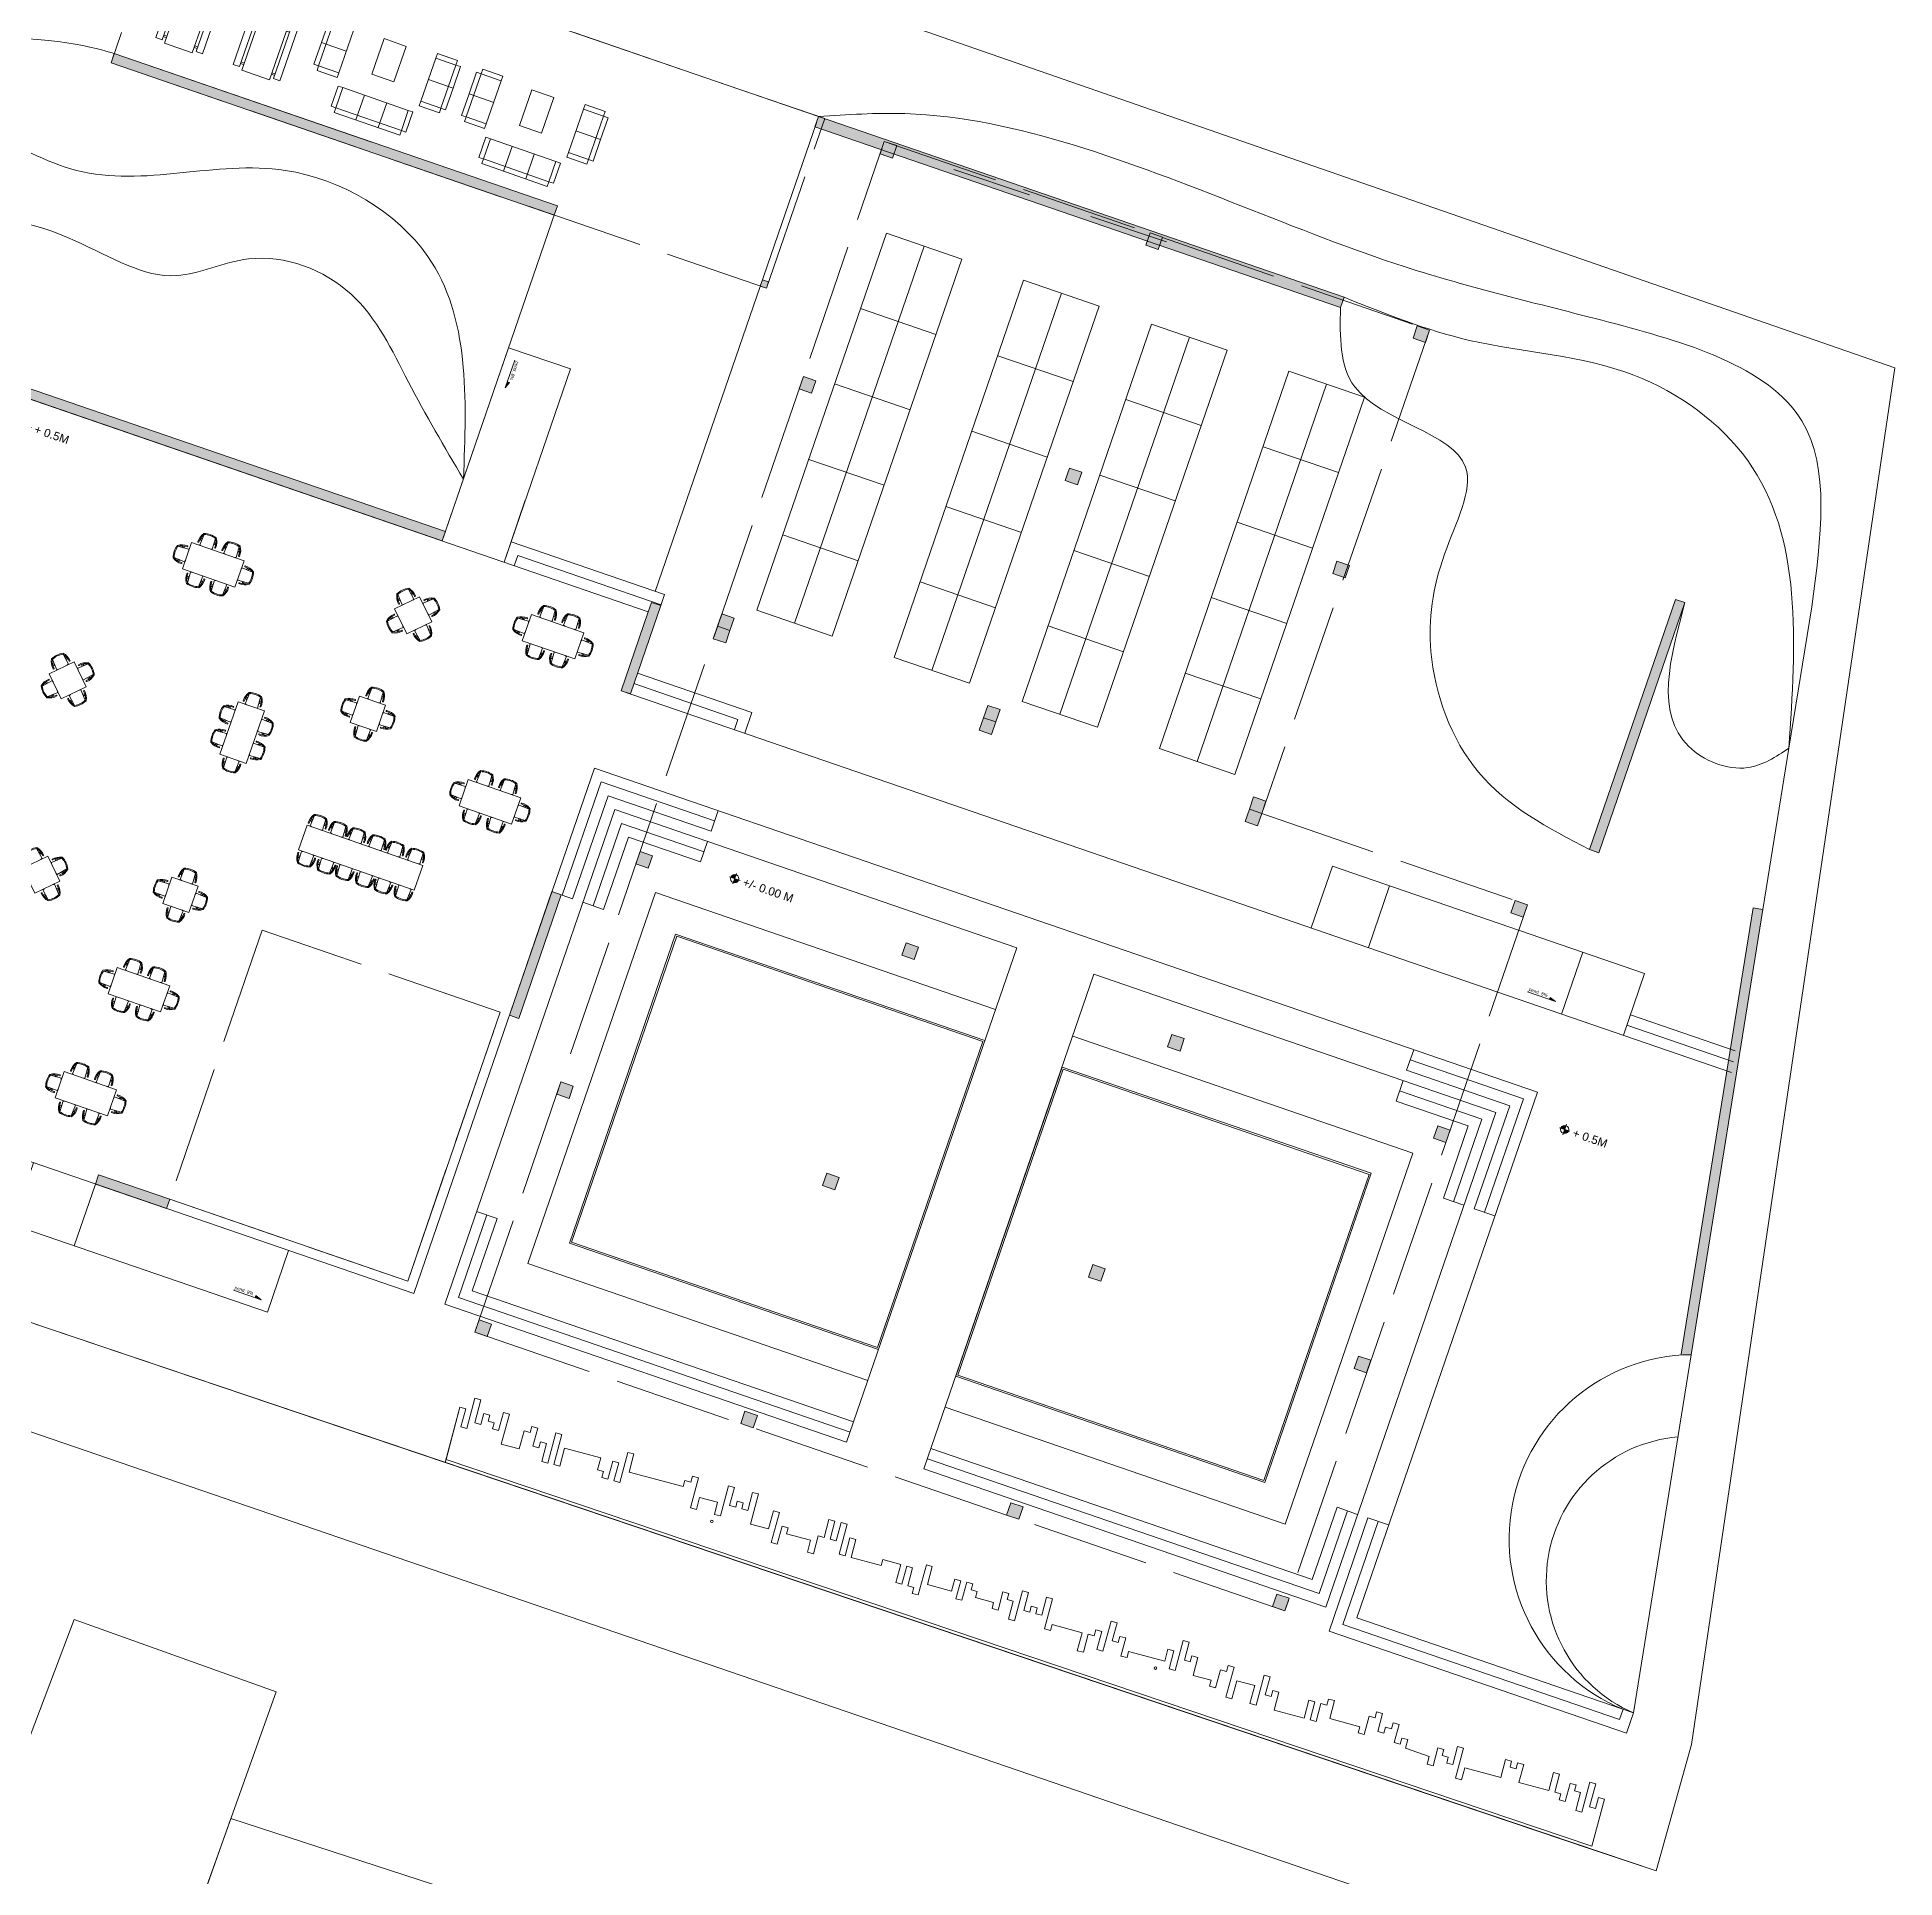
# Model space of a CAD drawing. Header units: metres. Extents: x -48 to 2360, y -1392 to 453.
# Drawn here: x 443.2 to 500, y -1297.9 to -1241.6 of the extents above; entities that cross this region are included whole.
import ezdxf
from ezdxf.enums import TextEntityAlignment as Align

# ---------------------------------------------------------------- set-up
doc = ezdxf.new("R2010")
doc.units = ezdxf.units.M
doc.linetypes.add('ACAD_ISO02W100', pattern=[15, 12, -3])
doc.layers.get('0').update_dxf_attribs({"color": 200})
for name, color, linetype, lineweight, transparency in [('BAÑOS', 201, 'Continuous', 5, 0.7), ('caminos', 213, 'Continuous', 9, 0.5), ('JARDINERAS', 93, 'Continuous', 5, 0.4), ('SUELO', 231, 'Continuous', 5, 0.2)]:
    doc.layers.add(name, color=color, linetype=linetype, lineweight=lineweight, transparency=transparency)
for name, color, linetype, lineweight in [('corte3', 215, 'Continuous', 5), ('MURETE', 31, 'Continuous', 13), ('MUROS', 31, 'Continuous', 9), ('PECES', 121, 'Continuous', 9), ('proyecciones nuevas', 170, 'ACAD_ISO02W100', 13), ('TODO', 210, 'Continuous', 5)]:
    doc.layers.add(name, color=color, linetype=linetype, lineweight=lineweight)
doc.styles.get("Standard").update_dxf_attribs({"font": 'arial.ttf'})

# ---------------------------------------------------------------- blocks, each defined once
blk = doc.blocks.new('pendiente')
at = {"ltscale": 0.5}
blk.add_hatch(color=256, dxfattribs=at).paths.add_polyline_path([(0, 0), (-0.2, 0.067), (-0.2, 0)])
for p, q in [((0, 0), (-0.9, 0)), ((-0.2, 0.067), (-0.2, 0)), ((0, 0), (-0.2, 0.067))]:
    blk.add_line(p, q, dxfattribs=at)
at = {"insert": (-0.887, 0.146), "char_height": 0.09, "width": 0.6233, "attachment_point": 1}
blk.add_mtext('{\\H1.111x;pend.}', dxfattribs=at)
blk.add_attdef('PORCENTAJE', (-0.491, 0.044), '', height=0.1)
blk = doc.blocks.new('S-Nivel Planta')
at = {"ltscale": 0.5}
h = blk.add_hatch(color=256, dxfattribs=at)
h.paths.add_polyline_path([(-0.06, 0), (0, 0), (0, 0.06, 0.414214)])
h.paths.add_polyline_path([(0, -0.06, 0.414214), (0.06, 0), (0, 0)])
for p, q in [((0.08, 0), (-0.08, 0)), ((0, 0.08), (0, -0.08))]:
    blk.add_line(p, q, dxfattribs=at)
blk.add_circle((0, 0), 0.06, dxfattribs=at)
blk.add_attdef('NIVEL_PLANTA', text='', height=0.12).set_placement((0.13, 0), align=Align.MIDDLE_LEFT)
blk = doc.blocks.new('SILLA')
for p, q in [((478.621, 333.309), (478.64, 333.653)), ((479.021, 333.309), (479.003, 333.653)), ((478.572, 333.487), (478.629, 333.443)), ((479.071, 333.487), (479.014, 333.443))]:
    blk.add_line(p, q)
for centre, radius, start, end in [((478.995, 333.41), 0.46, 144.3343, 183.9715), ((478.995, 333.41), 0.43, 145.6187, 183.9715), ((478.821, 333.087), 0.624, 71.3205, 108.6795), ((478.821, 333.087), 0.594, 72.2576, 107.7424), ((478.648, 333.41), 0.43, 356.0285, 34.3813), ((478.648, 333.41), 0.46, 356.0285, 35.6657), ((478.551, 333.388), 0.0174, 214.4526, 333.4904), ((478.578, 333.465), 0.0569, 21.4004, 88.2071), ((478.821, 333.949), 0.67, 252.6383, 256.821), ((478.821, 333.949), 0.67, 283.179, 287.3617), ((479.065, 333.465), 0.0569, 91.7929, 158.5996), ((479.092, 333.388), 0.0174, 206.5096, 325.5474)]:
    blk.add_arc(centre, radius, start, end)
blk = doc.blocks.new('EUPLS010')
at = {"color": 0, "linetype": 'ByBlock'}
for p, q in [((0, 0.305), (0, 1.205)), ((0, 1.205), (1.8, 1.205)), ((0.076, 1.51), (1.724, 1.51)), ((0.076, 1.306), (0.076, 1.51)), ((0.076, 1.306), (1.724, 1.306)), ((0.178, 1.205), (0.178, 1.306)), ((0.229, 1.205), (0.229, 1.306)), ((1.571, 1.205), (1.571, 1.306)), ((1.622, 1.205), (1.622, 1.306)), ((1.724, 1.306), (1.724, 1.51)), ((1.8, 1.205), (1.8, 0.305)), ((1.8, 0.305), (0, 0.305)), ((1.724, 0.203), (0.076, 0.203)), ((0.076, 0), (0.076, 0.203)), ((1.724, 0), (0.076, 0)), ((0.178, 0.203), (0.178, 0.305)), ((0.229, 0.203), (0.229, 0.305)), ((1.571, 0.203), (1.571, 0.305)), ((1.622, 0.203), (1.622, 0.305)), ((1.724, 0.203), (1.724, 0))]:
    blk.add_line(p, q, dxfattribs=at)

msp = doc.modelspace()

# ---------------------------------------------------------------- hatches: boundary and pattern name
at = {"layer": 'MUROS', "ltscale": 7, "transparency": 33554687}
h = msp.add_hatch(color=256, dxfattribs=at)
h.dxf.hatch_style = 1
h.paths.add_polyline_path([(441.865, -1251.951), (441.767, -1252.235), (442.05, -1252.332), (455.605, -1256.993), (455.703, -1256.709)])
h.paths.add_polyline_path([(445.573, -1242.085), (445.476, -1242.369), (459.031, -1247.03), (459.128, -1246.746)])
h.paths.add_polyline_path([(447.448, -1237.248), (447.259, -1237.183), (447.194, -1237.373), (447.383, -1237.438)])
h.paths.add_polyline_path([(434.643, -1232.991), (434.62, -1232.692), (424.084, -1233.52), (424.107, -1233.819)])
h.paths.add_polyline_path([(412.733, -1225.153), (411.35, -1224.678), (405.601, -1222.701), (405.492, -1223.016), (411.241, -1224.993), (412.761, -1225.515)])
h.paths.add_polyline_path([(417.936, -1235.842), (417.637, -1235.866), (417.668, -1236.265), (417.967, -1236.241)])
h.paths.add_polyline_path([(420.19, -1235.665), (419.891, -1235.689), (419.922, -1236.087), (420.221, -1236.064)])
h.paths.add_polyline_path([(424.259, -1235.747), (423.752, -1229.295), (413.423, -1230.106), (413.446, -1230.405), (419.439, -1229.934), (419.54, -1231.225), (419.839, -1231.202), (419.738, -1229.911), (423.476, -1229.617), (423.936, -1235.471), (420.198, -1235.765), (420.221, -1236.064)])
h.paths.add_polyline_path([(417.645, -1235.965), (413.906, -1236.259), (413.93, -1236.558), (417.668, -1236.265)])
h.paths.add_polyline_path([(413.906, -1236.259), (413.607, -1236.283), (413.631, -1236.582), (413.93, -1236.558)])
h.paths.add_polyline_path([(413.446, -1230.405), (413.147, -1230.429), (413.607, -1236.283), (413.906, -1236.259)])
h.paths.add_polyline_path([(413.423, -1230.106), (413.124, -1230.13), (413.147, -1230.429), (413.446, -1230.405)])
h.paths.add_polyline_path([(417.484, -1230.088), (417.185, -1230.112), (417.286, -1231.402), (417.585, -1231.379), (417.585, -1231.373)], flags=17)
h.paths.add_polyline_path([(417.609, -1231.678), (417.31, -1231.701), (417.387, -1232.687), (417.686, -1232.664)], flags=17)
h.paths.add_polyline_path([(419.863, -1231.501), (419.564, -1231.524), (419.641, -1232.51), (419.94, -1232.487)], flags=17)
h.paths.add_polyline_path([(419.964, -1232.786), (419.665, -1232.809), (419.743, -1233.801), (420.042, -1233.777)], flags=17)
h.paths.add_polyline_path([(417.71, -1232.963), (417.411, -1232.986), (417.489, -1233.978), (417.788, -1233.955)], flags=17)
h = msp.add_hatch(color=256, dxfattribs=at)
h.dxf.hatch_style = 1
h.paths.add_polyline_path([(467.307, -1244.077), (467.198, -1244.392), (469.042, -1245.026), (469.13, -1244.772), (469.508, -1244.902), (469.421, -1245.156), (477.177, -1247.823), (477.264, -1247.569), (477.642, -1247.699), (477.555, -1247.953), (483.085, -1249.855), (483.194, -1249.54)])
h.paths.add_polyline_path([(467.307, -1244.077), (467.118, -1244.012), (467.009, -1244.327), (467.198, -1244.392)])
h.paths.add_polyline_path([(469.508, -1244.902), (469.13, -1244.772), (469.042, -1245.026), (469.421, -1245.156)], flags=17)
h.paths.add_polyline_path([(469.042, -1245.026), (469, -1245.151), (469.378, -1245.281), (469.421, -1245.156)], flags=17)
h.paths.add_polyline_path([(477.609, -1247.798), (477.229, -1247.67), (477.177, -1247.823), (477.555, -1247.953)], flags=17)
h.paths.add_polyline_path([(477.555, -1247.953), (477.177, -1247.823), (477.134, -1247.948), (477.512, -1248.078)], flags=17)
h.paths.add_polyline_path([(477.642, -1247.699), (477.264, -1247.569), (477.229, -1247.67), (477.609, -1247.798)], flags=17)
h.paths.add_polyline_path([(485.811, -1250.544), (485.433, -1250.414), (485.303, -1250.792), (485.681, -1250.922)])
h.paths.add_polyline_path([(465.589, -1249.073), (465.4, -1249.008), (465.335, -1249.197), (465.524, -1249.262)])
h.paths.add_polyline_path([(467.033, -1252.099), (466.655, -1251.969), (466.525, -1252.347), (466.903, -1252.477)])
h.paths.add_polyline_path([(475.168, -1254.896), (474.79, -1254.766), (474.659, -1255.144), (475.038, -1255.274)])
h.paths.add_polyline_path([(482.977, -1257.617), (482.847, -1257.995), (483.225, -1258.125), (483.355, -1257.747)])
h.paths.add_polyline_path([(464.537, -1259.359), (464.159, -1259.229), (464.029, -1259.607), (464.407, -1259.738)])
h.paths.add_polyline_path([(464.407, -1259.738), (464.029, -1259.607), (463.899, -1259.986), (464.277, -1260.116)])
h.paths.add_polyline_path([(462.29, -1258.975), (462.006, -1258.877), (461.909, -1259.161), (461.078, -1261.576), (461.362, -1261.673)])
h.paths.add_polyline_path([(472.671, -1262.156), (472.293, -1262.026), (472.163, -1262.404), (472.541, -1262.534)])
h.paths.add_polyline_path([(472.541, -1262.534), (472.163, -1262.404), (472.033, -1262.783), (472.411, -1262.913)])
h.paths.add_polyline_path([(480.804, -1264.953), (480.426, -1264.823), (480.296, -1265.201), (480.674, -1265.331)])
h.paths.add_polyline_path([(480.674, -1265.331), (480.296, -1265.201), (480.166, -1265.579), (480.544, -1265.709)])
h.paths.add_polyline_path([(488.807, -1268.127), (488.428, -1267.997), (488.298, -1268.375), (488.677, -1268.506)])
h.paths.add_polyline_path([(496.006, -1268.271), (495.71, -1268.223), (493.51, -1281.869), (493.505, -1281.901, -0.013574), (493.811, -1281.889)])
h.paths.add_polyline_path([(493.619, -1258.882), (493.336, -1258.784), (490.704, -1266.437), (490.988, -1266.535)])
h.paths.add_polyline_path([(459.248, -1267.822), (458.964, -1267.724), (457.664, -1271.507), (457.947, -1271.605)])
h.paths.add_polyline_path([(462.038, -1266.627), (461.66, -1266.497), (461.53, -1266.875), (461.908, -1267.006)])
h.paths.add_polyline_path([(470.172, -1269.424), (469.794, -1269.294), (469.664, -1269.672), (470.042, -1269.803)])
h.paths.add_polyline_path([(459.616, -1273.671), (459.238, -1273.541), (459.108, -1273.919), (459.486, -1274.049)])
h.paths.add_polyline_path([(467.75, -1276.468), (467.372, -1276.338), (467.242, -1276.716), (467.62, -1276.846)])
h.paths.add_polyline_path([(457.112, -1280.953), (456.734, -1280.823), (456.604, -1281.201), (456.982, -1281.331)])
h.paths.add_polyline_path([(465.247, -1283.75), (464.868, -1283.62), (464.738, -1283.998), (465.116, -1284.128)])
h.paths.add_polyline_path([(473.379, -1286.546), (473.001, -1286.416), (472.871, -1286.794), (473.249, -1286.924)])
h.paths.add_polyline_path([(475.883, -1279.264), (475.505, -1279.134), (475.375, -1279.513), (475.753, -1279.643)])
h.paths.add_polyline_path([(484.016, -1282.061), (483.637, -1281.931), (483.507, -1282.309), (483.885, -1282.439)])
h.paths.add_polyline_path([(481.512, -1289.342), (481.134, -1289.212), (481.004, -1289.591), (481.382, -1289.721)])
h.paths.add_polyline_path([(486.438, -1275.017), (486.059, -1274.887), (485.929, -1275.265), (486.308, -1275.395)])
h.paths.add_polyline_path([(478.305, -1272.221), (477.927, -1272.091), (477.797, -1272.469), (478.175, -1272.599)])
h.paths.add_polyline_path([(445.094, -1276.385), (444.997, -1276.669), (447.172, -1277.417), (447.269, -1277.133)])
h.paths.add_polyline_path([(435.171, -1272.338), (435.1, -1272.314), (435.1, -1272.314), (435.016, -1272.285), (434.731, -1273.139), (434.878, -1273.19)])
h.paths.add_polyline_path([(435.016, -1272.285), (434.958, -1272.265), (434.887, -1272.241), (434.643, -1272.95), (434.595, -1273.092), (434.731, -1273.139)])
h.paths.add_polyline_path([(431.475, -1271.861), (431.427, -1272.003), (434.595, -1273.092), (434.643, -1272.95)])
h.paths.add_polyline_path([(435.545, -1271.251), (435.381, -1271.195), (435.334, -1271.337), (435.496, -1271.393)])
h.paths.add_polyline_path([(435.381, -1271.195), (435.261, -1271.153), (435.212, -1271.295), (435.334, -1271.337)])
h.paths.add_polyline_path([(436.527, -1267.769), (436.435, -1267.738), (436.435, -1267.74), (435.261, -1271.153), (435.381, -1271.195)])
h.paths.add_polyline_path([(436.719, -1267.836), (436.596, -1267.793), (435.422, -1271.209), (435.545, -1271.251)])
h.paths.add_polyline_path([(436.767, -1267.695), (436.574, -1267.629), (436.527, -1267.769), (436.719, -1267.836)])
h.paths.add_polyline_path([(436.574, -1267.629), (436.484, -1267.598), (436.435, -1267.738), (436.527, -1267.769)])
h.paths.add_polyline_path([(437.951, -1264.253), (437.88, -1264.229), (437.88, -1264.229), (437.738, -1264.18), (437.728, -1264.176), (437.443, -1265.03), (437.658, -1265.104)])
h.paths.add_polyline_path([(437.728, -1264.176), (437.667, -1264.156), (437.423, -1264.865), (437.375, -1265.007), (437.443, -1265.03)])
h.paths.add_polyline_path([(438.764, -1261.889), (438.521, -1261.805), (438.362, -1262.28), (438.601, -1262.362)])
h.paths.add_polyline_path([(438.521, -1261.805), (438.48, -1261.791), (438.366, -1262.122), (438.318, -1262.264), (438.362, -1262.28)])

# ---------------------------------------------------------------- linework, layer by layer
at = {"layer": 'BAÑOS', "ltscale": 7, "transparency": 33554508}
for points in [[(452.669, -1242.01), (451.913, -1241.748), (452.143, -1241.086), (452.284, -1241.136)], [(452.898, -1241.349), (452.284, -1241.136), (451.825, -1242.458), (452.439, -1242.671), (452.898, -1241.349)], [(454.508, -1241.866), (454.131, -1242.95), (453.453, -1242.714), (453.83, -1241.63), (454.508, -1241.866)], [(451.913, -1241.748), (451.683, -1242.409), (451.825, -1242.458)], [(455.413, -1242.223), (456.027, -1242.436), (455.568, -1243.758), (454.954, -1243.545), (455.413, -1242.223)], [(456.027, -1242.436), (456.076, -1242.294), (455.462, -1242.081), (455.413, -1242.223)], [(451.825, -1242.458), (451.776, -1242.6), (452.39, -1242.813), (452.439, -1242.671)], [(455.183, -1242.884), (455.939, -1243.146), (456.169, -1242.485), (456.027, -1242.436)], [(457.412, -1242.917), (456.798, -1242.704), (456.338, -1244.026), (456.952, -1244.24), (457.412, -1242.917)], [(457.182, -1243.578), (456.426, -1243.316), (456.656, -1242.655), (456.798, -1242.704)], [(456.798, -1242.704), (456.847, -1242.562), (457.461, -1242.775), (457.412, -1242.917)], [(452.568, -1243.128), (452.426, -1243.079), (452.212, -1243.693), (452.354, -1243.742)], [(452.354, -1243.742), (454.356, -1244.438), (454.307, -1244.58), (452.305, -1243.884), (452.354, -1243.742), (452.568, -1243.128), (454.569, -1243.824), (454.711, -1243.873), (454.498, -1244.487), (454.356, -1244.438), (454.569, -1243.824)], [(453.229, -1243.358), (452.966, -1244.114)], [(455.939, -1243.146), (455.709, -1243.808), (455.568, -1243.758)], [(456.426, -1243.316), (456.197, -1243.977), (456.338, -1244.026)], [(459.021, -1243.434), (458.645, -1244.518), (457.967, -1244.282), (458.344, -1243.198), (459.021, -1243.434)], [(453.908, -1243.594), (453.646, -1244.35)], [(455.568, -1243.758), (455.518, -1243.9), (454.904, -1243.687), (454.954, -1243.545)], [(459.927, -1243.791), (460.541, -1244.004), (460.081, -1245.327), (459.467, -1245.113), (459.927, -1243.791)], [(460.541, -1244.004), (460.59, -1243.862), (459.976, -1243.649), (459.927, -1243.791)], [(456.338, -1244.026), (456.289, -1244.168), (456.903, -1244.381), (456.952, -1244.24)], [(459.697, -1244.452), (460.453, -1244.715), (460.682, -1244.053), (460.541, -1244.004)], [(457.081, -1244.697), (456.939, -1244.647), (456.726, -1245.261), (456.868, -1245.311)], [(456.868, -1245.311), (458.87, -1246.006), (458.82, -1246.148), (456.818, -1245.452), (456.868, -1245.311), (457.081, -1244.697), (459.083, -1245.392), (459.225, -1245.441), (459.011, -1246.055), (458.87, -1246.006), (459.083, -1245.392)], [(457.742, -1244.926), (457.48, -1245.682)], [(460.453, -1244.715), (460.223, -1245.376), (460.081, -1245.327)], [(458.422, -1245.162), (458.159, -1245.918)], [(460.081, -1245.327), (460.032, -1245.468), (459.418, -1245.255), (459.467, -1245.113)]]:
    msp.add_lwpolyline(points, dxfattribs=at)
at = {"layer": 'BAÑOS', "transparency": 33554508}
for points in [[(449.266, -1258.405), (447.661, -1257.847), (447.94, -1257.044)], [(447.94, -1257.044), (449.545, -1257.602)], [(449.266, -1258.405), (449.545, -1257.602)], [(454.149, -1259.077), (454.914, -1258.706), (455.285, -1259.471), (454.52, -1259.842), (454.149, -1259.077)], [(459.661, -1260.605), (458.055, -1260.047), (458.334, -1259.244)], [(458.334, -1259.244), (459.94, -1259.802)], [(459.661, -1260.605), (459.94, -1259.802)], [(443.582, -1261.063), (444.347, -1260.692), (444.717, -1261.457), (443.952, -1261.828), (443.582, -1261.063)], [(448.804, -1263.521), (449.362, -1261.915), (450.165, -1262.194)], [(453.073, -1261.744), (453.876, -1262.023), (453.597, -1262.826), (452.794, -1262.547), (453.073, -1261.744)], [(450.165, -1262.194), (449.607, -1263.8)], [(448.804, -1263.521), (449.607, -1263.8)], [(457.727, -1265.656), (456.121, -1265.098), (456.4, -1264.295)], [(456.4, -1264.295), (458.006, -1264.853)], [(457.727, -1265.656), (458.006, -1264.853)], [(454.75, -1267.678), (451.208, -1266.447), (451.47, -1265.691)], [(451.47, -1265.691), (455.013, -1266.922)], [(442.776, -1267.009), (443.541, -1266.639), (443.911, -1267.404), (443.146, -1267.774), (442.776, -1267.009)], [(455.013, -1266.922), (454.75, -1267.678)], [(447.334, -1267.28), (448.137, -1267.559), (447.858, -1268.362), (447.055, -1268.083), (447.334, -1267.28)], [(446.991, -1271.404), (445.385, -1270.847), (445.664, -1270.044)], [(445.664, -1270.044), (447.27, -1270.602)], [(446.991, -1271.404), (447.27, -1270.602)], [(445.368, -1274.587), (443.762, -1274.029), (444.041, -1273.226)], [(444.041, -1273.226), (445.647, -1273.784)], [(445.368, -1274.587), (445.647, -1273.784)]]:
    msp.add_lwpolyline(points, dxfattribs=at)
at = {"layer": 'caminos', "ltscale": 7, "transparency": 33554559}
for p, q in [((453.455, -1244.795), (445.573, -1242.085)), ((459.063, -1246.935), (455.605, -1256.993)), ((484.587, -1267.544), (483.937, -1269.435)), ((489.847, -1271.468), (490.497, -1269.576))]:
    msp.add_line(p, q, dxfattribs=at)
for points in [[(447.448, -1237.248), (467.118, -1244.012)], [(462.123, -1258.537), (467.053, -1244.201)], [(496.802, -1263.334), (496.006, -1268.271)]]:
    msp.add_lwpolyline(points, dxfattribs=at)
msp.add_spline([(421.834, -1244.615), (428.696, -1241.755), (437.49, -1239.264), (447.194, -1237.373)], degree=3, dxfattribs=at)
msp.add_open_spline([(445.573, -1242.085), (445.573, -1242.085), (442.684, -1241.098), (435.593, -1242.791), (427.973, -1244.978), (424.807, -1246.403)], degree=3, dxfattribs=at)
at = {"layer": 'JARDINERAS', "transparency": 33554585}
for p, q in [((471.5, -1248.371), (469.192, -1247.579)), ((470.346, -1247.975), (466.385, -1259.514)), ((471.5, -1248.371), (467.539, -1259.91)), ((475.699, -1249.812), (473.391, -1249.02)), ((474.545, -1249.416), (470.585, -1260.955)), ((470.708, -1250.679), (468.4, -1249.887)), ((475.699, -1249.812), (471.739, -1261.351)), ((478.461, -1250.76), (474.501, -1262.299)), ((479.615, -1251.156), (477.307, -1250.364)), ((474.907, -1252.12), (472.599, -1251.328)), ((479.615, -1251.156), (475.655, -1262.695)), ((483.814, -1252.597), (481.507, -1251.805)), ((469.916, -1252.986), (467.608, -1252.194)), ((482.66, -1252.201), (478.7, -1263.74)), ((478.823, -1253.464), (476.515, -1252.672)), ((483.814, -1252.597), (479.854, -1264.137)), ((474.115, -1254.428), (471.807, -1253.636)), ((483.022, -1254.905), (480.715, -1254.113)), ((469.123, -1255.294), (466.816, -1254.502)), ((478.031, -1255.772), (475.723, -1254.98)), ((473.323, -1256.736), (471.015, -1255.944)), ((482.23, -1257.213), (479.922, -1256.421)), ((468.331, -1257.602), (466.024, -1256.81)), ((477.239, -1258.079), (474.931, -1257.287)), ((472.531, -1259.043), (470.223, -1258.251)), ((481.438, -1259.521), (479.13, -1258.729)), ((476.447, -1260.387), (474.139, -1259.595)), ((480.646, -1261.829), (478.338, -1261.037))]:
    msp.add_line(p, q, dxfattribs=at)
at = {"layer": 'JARDINERAS', "ltscale": 7, "transparency": 33554585}
for p, q in [((497.498, -1259.015), (496.802, -1263.334)), ((493.811, -1281.889), (492.044, -1292.846))]:
    msp.add_line(p, q, dxfattribs=at)
at = {"layer": 'JARDINERAS', "transparency": 33554559}
msp.add_line((490.751, -1297.012), (490.751, -1297.012), dxfattribs=at)
at = {"layer": 'JARDINERAS', "transparency": 33554585, "elevation": 6.287}
for points in [[(471.254, -1245.628), (473.566, -1246.407)], [(475.45, -1247.071), (477.762, -1247.849)]]:
    msp.add_lwpolyline(points, dxfattribs=at)
at = {"layer": 'JARDINERAS', "transparency": 33554585}
for points in [[(467.539, -1259.91), (465.231, -1259.118), (469.192, -1247.579)], [(471.739, -1261.351), (469.431, -1260.559), (473.391, -1249.02)], [(475.655, -1262.695), (473.347, -1261.903), (477.307, -1250.364)], [(479.854, -1264.137), (477.546, -1263.344), (481.507, -1251.805)]]:
    msp.add_lwpolyline(points, dxfattribs=at)
at = {"layer": 'JARDINERAS', "ltscale": 7, "transparency": 33554687}
msp.add_lwpolyline([(468.627, -1282.679), (458.224, -1279.102), (462.126, -1267.754), (472.529, -1271.331)], dxfattribs=at)
at = {"layer": 'JARDINERAS', "transparency": 33554687}
msp.add_lwpolyline([(474.893, -1272.144), (485.295, -1275.721), (481.393, -1287.069), (470.991, -1283.492)], dxfattribs=at)
at = {"layer": 'JARDINERAS', "transparency": 33554559, "flags": 128}
for points in [[(456.14, -1283.492), (455.7, -1285.187)], [(455.73, -1285.097), (456.14, -1283.492)], [(456.324, -1283.542), (456.176, -1284.093)], [(456.36, -1284.143), (456.607, -1283.223)], [(456.791, -1283.273), (456.603, -1283.972)], [(456.785, -1284.029), (456.876, -1283.69)], [(456.876, -1283.69), (457.06, -1283.74)], [(457.328, -1284.206), (457.477, -1283.655)], [(457.661, -1283.704), (457.413, -1284.623)], [(457.477, -1283.655), (457.661, -1283.704)], [(456.176, -1284.093), (456.36, -1284.143)], [(456.603, -1283.972), (456.785, -1284.029)], [(457.06, -1283.74), (457.01, -1283.923)], [(457.01, -1283.923), (457.194, -1283.973)], [(457.194, -1283.973), (457.145, -1284.157)], [(457.145, -1284.157), (457.328, -1284.206)], [(457.965, -1284.772), (458.113, -1284.22)], [(458.113, -1284.22), (458.297, -1284.27)], [(458.297, -1284.27), (458.347, -1284.086)], [(458.347, -1284.086), (458.53, -1284.135)], [(458.53, -1284.135), (458.382, -1284.687)], [(458.834, -1285.203), (459.082, -1284.284)], [(459.082, -1284.284), (459.266, -1284.333)], [(457.413, -1284.623), (457.965, -1284.772)], [(458.382, -1284.687), (458.566, -1284.736)], [(458.566, -1284.736), (458.615, -1284.553)], [(458.615, -1284.553), (458.799, -1284.602)], [(458.799, -1284.602), (458.651, -1285.154)], [(459.266, -1284.333), (459.018, -1285.253)], [(459.202, -1285.302), (459.351, -1284.751)], [(459.351, -1284.751), (460.454, -1285.048)], [(455.7, -1285.187), (455.73, -1285.097)], [(458.651, -1285.154), (458.834, -1285.203)], [(459.018, -1285.253), (459.202, -1285.302)], [(460.454, -1285.048), (460.355, -1285.415)], [(460.355, -1285.415), (460.539, -1285.465)], [(460.673, -1285.698), (460.821, -1285.147)], [(460.821, -1285.147), (461.005, -1285.196)], [(461.005, -1285.196), (460.857, -1285.748)], [(461.041, -1285.797), (461.288, -1284.878)], [(461.288, -1284.878), (461.472, -1284.927)], [(461.472, -1284.927), (461.323, -1285.479)], [(460.539, -1285.465), (460.489, -1285.649)], [(460.489, -1285.649), (460.673, -1285.698)], [(460.857, -1285.748), (461.041, -1285.797)], [(461.323, -1285.479), (462.978, -1285.924)], [(462.978, -1285.924), (463.027, -1285.74)], [(463.027, -1285.74), (463.211, -1285.79)], [(463.445, -1285.656), (463.197, -1286.575)], [(463.211, -1285.79), (463.261, -1285.606)], [(463.261, -1285.606), (463.445, -1285.656)], [(464.116, -1286.822), (464.364, -1285.903)], [(464.364, -1285.903), (464.548, -1285.953)], [(464.548, -1285.953), (464.399, -1286.504)], [(463.381, -1286.624), (463.48, -1286.257)], [(463.48, -1286.257), (464.032, -1286.405)], [(464.032, -1286.405), (463.933, -1286.773)], [(464.399, -1286.504), (464.583, -1286.554)], [(464.583, -1286.554), (464.633, -1286.37)], [(464.633, -1286.37), (464.816, -1286.419)], [(464.816, -1286.419), (464.767, -1286.603)], [(464.951, -1286.653), (465.099, -1286.101)], [(465.283, -1286.15), (465.036, -1287.07)], [(465.099, -1286.101), (465.283, -1286.15)], [(463.197, -1286.575), (463.381, -1286.624)], [(463.933, -1286.773), (464.116, -1286.822)], [(464.767, -1286.603), (464.951, -1286.653)], [(465.036, -1287.07), (465.587, -1287.218)], [(465.587, -1287.218), (465.736, -1286.667)], [(465.919, -1286.716), (465.672, -1287.635)], [(465.736, -1286.667), (465.919, -1286.716)], [(465.856, -1287.685), (466.004, -1287.133)], [(466.004, -1287.133), (466.188, -1287.183)], [(467.291, -1287.48), (467.437, -1286.928)], [(467.437, -1286.928), (467.621, -1286.977)], [(467.621, -1286.977), (467.475, -1287.529)], [(467.659, -1287.579), (467.805, -1287.027)], [(467.989, -1287.076), (467.744, -1287.996)], [(467.805, -1287.027), (467.989, -1287.076)], [(465.672, -1287.635), (465.856, -1287.685)], [(466.188, -1287.183), (466.139, -1287.367)], [(466.139, -1287.367), (466.874, -1287.565)], [(466.874, -1287.565), (466.775, -1287.932)], [(466.959, -1287.982), (467.107, -1287.43)], [(467.107, -1287.43), (467.291, -1287.48)], [(467.475, -1287.529), (467.659, -1287.579)], [(467.928, -1288.045), (468.076, -1287.494)], [(468.076, -1287.494), (468.26, -1287.543)], [(468.26, -1287.543), (468.111, -1288.095)], [(466.775, -1287.932), (466.959, -1287.982)], [(467.744, -1287.996), (467.928, -1288.045)], [(468.111, -1288.095), (469.031, -1288.342)], [(469.031, -1288.342), (469.08, -1288.158)], [(469.08, -1288.158), (469.632, -1288.307)], [(469.632, -1288.307), (469.483, -1288.858)], [(469.667, -1288.908), (469.815, -1288.356)], [(469.815, -1288.356), (469.997, -1288.405)], [(469.997, -1288.405), (469.851, -1288.957)], [(470.169, -1289.24), (470.416, -1288.321)], [(470.416, -1288.321), (470.598, -1288.37)], [(470.598, -1288.37), (470.452, -1288.922)], [(471.187, -1289.12), (471.286, -1288.752)], [(471.286, -1288.752), (471.47, -1288.802)], [(471.47, -1288.802), (471.322, -1289.353)], [(469.483, -1288.858), (469.667, -1288.908)], [(469.851, -1288.957), (470.035, -1289.007)], [(470.035, -1289.007), (469.985, -1289.191)], [(469.985, -1289.191), (470.169, -1289.24)], [(470.452, -1288.922), (471.187, -1289.12)], [(471.322, -1289.353), (471.505, -1289.403)], [(471.505, -1289.403), (471.654, -1288.851)], [(471.654, -1288.851), (471.838, -1288.901)], [(471.838, -1288.901), (471.788, -1289.085)], [(471.788, -1289.085), (471.972, -1289.134)], [(471.972, -1289.134), (471.923, -1289.318)], [(471.923, -1289.318), (472.474, -1289.467)], [(472.608, -1289.7), (472.755, -1289.148)], [(472.755, -1289.148), (472.941, -1289.198)], [(472.941, -1289.198), (472.891, -1289.382)], [(472.891, -1289.382), (473.075, -1289.431)], [(473.11, -1290.032), (473.358, -1289.113)], [(473.358, -1289.113), (473.539, -1289.162)], [(473.539, -1289.162), (473.393, -1289.714)], [(473.945, -1289.862), (474.093, -1289.311)], [(474.275, -1289.36), (474.03, -1290.28)], [(474.093, -1289.311), (474.275, -1289.36)], [(472.474, -1289.467), (472.425, -1289.65)], [(472.425, -1289.65), (472.608, -1289.7)], [(473.075, -1289.431), (472.927, -1289.983)], [(473.393, -1289.714), (473.577, -1289.763)], [(473.577, -1289.763), (473.627, -1289.58)], [(473.627, -1289.58), (473.81, -1289.629)], [(473.81, -1289.629), (473.761, -1289.813)], [(473.761, -1289.813), (473.945, -1289.862)], [(472.927, -1289.983), (473.11, -1290.032)], [(474.03, -1290.28), (474.214, -1290.329)], [(474.214, -1290.329), (474.263, -1290.145)], [(474.263, -1290.145), (475.182, -1290.393)], [(475.182, -1290.393), (475.034, -1290.944)], [(475.218, -1290.994), (475.366, -1290.442)], [(475.366, -1290.442), (475.55, -1290.492)], [(475.55, -1290.492), (475.599, -1290.308)], [(475.599, -1290.308), (475.783, -1290.357)], [(475.783, -1290.357), (475.635, -1290.909)], [(475.819, -1290.958), (476.066, -1290.039)], [(476.066, -1290.039), (476.248, -1290.088)], [(476.248, -1290.088), (476.101, -1290.64)], [(476.285, -1290.69), (476.335, -1290.506)], [(476.335, -1290.506), (476.519, -1290.555)], [(475.034, -1290.944), (475.218, -1290.994)], [(475.635, -1290.909), (475.819, -1290.958)], [(476.101, -1290.64), (476.285, -1290.69)], [(476.519, -1290.555), (476.37, -1291.107)], [(476.37, -1291.107), (476.554, -1291.156)], [(476.554, -1291.156), (476.603, -1290.972)], [(476.603, -1290.972), (477.707, -1291.269)], [(477.707, -1291.269), (477.806, -1290.902)], [(477.806, -1290.902), (477.989, -1290.951)], [(477.989, -1290.951), (477.841, -1291.503)], [(478.025, -1291.552), (478.272, -1290.633)], [(478.272, -1290.633), (478.456, -1290.683)], [(478.456, -1290.683), (478.308, -1291.234)], [(478.491, -1291.284), (478.541, -1291.1)], [(478.541, -1291.1), (478.725, -1291.149)], [(477.841, -1291.503), (478.025, -1291.552)], [(478.308, -1291.234), (478.491, -1291.284)], [(478.725, -1291.149), (478.576, -1291.701)], [(479.262, -1292.083), (479.411, -1291.531)], [(479.411, -1291.531), (479.594, -1291.58)], [(479.828, -1291.446), (479.58, -1292.365)], [(479.594, -1291.58), (479.644, -1291.397)], [(479.644, -1291.397), (479.828, -1291.446)], [(478.576, -1291.701), (479.128, -1291.849)], [(479.128, -1291.849), (479.078, -1292.033)], [(479.078, -1292.033), (479.262, -1292.083)], [(479.764, -1292.415), (479.913, -1291.863)], [(479.913, -1291.863), (480.464, -1292.012)], [(480.464, -1292.012), (480.316, -1292.563)], [(480.5, -1292.613), (480.747, -1291.694)], [(480.931, -1291.743), (480.782, -1292.295)], [(480.966, -1292.344), (481.016, -1292.16)], [(481.2, -1292.21), (481.051, -1292.761)], [(479.58, -1292.365), (479.764, -1292.415)], [(480.316, -1292.563), (480.5, -1292.613)], [(480.782, -1292.295), (480.966, -1292.344)], [(481.051, -1292.761), (481.97, -1293.009)], [(481.97, -1293.009), (482.119, -1292.457)], [(482.119, -1292.457), (482.303, -1292.507)], [(482.303, -1292.507), (482.154, -1293.058)], [(482.338, -1293.108), (482.486, -1292.556)], [(482.486, -1292.556), (482.67, -1292.606)], [(482.67, -1292.606), (482.72, -1292.422)], [(482.72, -1292.422), (482.904, -1292.471)], [(482.904, -1292.471), (482.755, -1293.023)], [(482.154, -1293.058), (482.338, -1293.108)], [(482.755, -1293.023), (483.674, -1293.27)], [(483.674, -1293.27), (483.625, -1293.454)], [(483.809, -1293.504), (483.957, -1292.952)], [(483.957, -1292.952), (484.141, -1293.002)], [(484.141, -1293.002), (484.19, -1292.818)], [(484.19, -1292.818), (484.374, -1292.867)], [(484.374, -1292.867), (484.226, -1293.419)], [(484.41, -1293.468), (484.459, -1293.284)], [(484.459, -1293.284), (484.643, -1293.334)], [(484.643, -1293.334), (484.693, -1293.15)], [(484.693, -1293.15), (484.876, -1293.2)], [(484.876, -1293.2), (484.728, -1293.751)], [(483.625, -1293.454), (483.809, -1293.504)], [(484.226, -1293.419), (484.41, -1293.468)], [(484.728, -1293.751), (484.912, -1293.801)], [(484.912, -1293.801), (484.961, -1293.617)], [(484.961, -1293.617), (485.145, -1293.666)], [(485.145, -1293.666), (485.075, -1293.927)], [(485.075, -1293.927), (485.795, -1294.181)], [(485.916, -1294.465), (486.064, -1293.914)], [(486.064, -1293.914), (486.248, -1293.963)], [(486.517, -1294.43), (486.665, -1293.878)], [(486.849, -1293.928), (486.602, -1294.847)], [(486.665, -1293.878), (486.849, -1293.928)], [(485.795, -1294.181), (485.732, -1294.416)], [(485.732, -1294.416), (485.916, -1294.465)], [(486.248, -1293.963), (486.199, -1294.147)], [(486.199, -1294.147), (486.382, -1294.197)], [(486.382, -1294.197), (486.333, -1294.38)], [(486.333, -1294.38), (486.517, -1294.43)], [(487.988, -1294.826), (488.136, -1294.274)], [(488.32, -1294.324), (488.27, -1294.508)], [(488.27, -1294.508), (488.454, -1294.557)], [(488.454, -1294.557), (488.504, -1294.373)], [(488.504, -1294.373), (488.688, -1294.423)], [(488.688, -1294.423), (488.539, -1294.974)], [(486.602, -1294.847), (486.786, -1294.897)], [(486.786, -1294.897), (486.884, -1294.529)], [(486.884, -1294.529), (487.988, -1294.826)], [(488.539, -1294.974), (489.458, -1295.222)], [(489.458, -1295.222), (489.604, -1294.67)], [(489.604, -1294.67), (489.788, -1294.719)], [(489.788, -1294.719), (489.642, -1295.271)], [(489.96, -1295.554), (490.106, -1295.002)], [(490.106, -1295.002), (490.29, -1295.051)], [(490.29, -1295.051), (490.243, -1295.236)], [(490.462, -1295.886), (490.71, -1294.967)], [(490.894, -1295.017), (490.705, -1295.716)], [(490.71, -1294.967), (490.894, -1295.017)], [(489.642, -1295.271), (489.826, -1295.321)], [(489.826, -1295.321), (489.776, -1295.505)], [(489.776, -1295.505), (489.96, -1295.554)], [(490.243, -1295.236), (490.427, -1295.285)], [(490.427, -1295.285), (490.279, -1295.837)], [(491.162, -1295.483), (490.776, -1296.92)], [(490.887, -1295.773), (490.978, -1295.434)], [(490.978, -1295.434), (491.162, -1295.483)], [(490.279, -1295.837), (490.462, -1295.886)], [(490.705, -1295.716), (490.887, -1295.773)], [(490.751, -1297.012), (490.751, -1297.012)], [(490.751, -1297.012), (490.751, -1297.012)]]:
    msp.add_lwpolyline(points, dxfattribs=at)
at = {"layer": 'JARDINERAS', "transparency": 33554687, "flags": 128}
for points in [[(456.14, -1283.492), (456.324, -1283.542)], [(456.607, -1283.223), (456.791, -1283.273)], [(480.747, -1291.694), (480.931, -1291.743)], [(481.016, -1292.16), (481.2, -1292.21)], [(488.136, -1294.274), (488.32, -1294.324)]]:
    msp.add_lwpolyline(points, dxfattribs=at)
at = {"layer": 'JARDINERAS', "ltscale": 7, "transparency": 33554585}
msp.add_arc((493.79, -1288.796), 4.41, 95.0113, 246.674, dxfattribs=at)
at = {"layer": 'JARDINERAS', "transparency": 33554559}
for centre in [(463.855, -1286.988), (477.426, -1291.477)]:
    msp.add_ellipse(centre, major_axis=(-0.027, 0.0269), ratio=1, start_param=3.926991, end_param=10.210176, dxfattribs=at)
at = {"layer": 'JARDINERAS', "transparency": 33554585}
for points in [[(421.156, -1235.99), (423.337, -1241.905), (427.94, -1240.48), (431.684, -1238.051), (437.323, -1238.155), (447.194, -1237.373)], [(467.118, -1244.012), (469.761, -1243.922), (474.903, -1244.881), (485.06, -1248.611), (491.291, -1250.301), (497.199, -1253.324), (497.498, -1259.015)]]:
    msp.add_spline(points, degree=3, dxfattribs=at)
at = {"layer": 'JARDINERAS', "ltscale": 7, "transparency": 33554585}
for points in [[(456.255, -1255.102), (455.166, -1248.291), (450.809, -1245.661), (444.415, -1245.659), (439.021, -1243.733), (436.148, -1245.324), (434.741, -1247.356), (441.105, -1252.007)], [(483.194, -1249.54), (487.032, -1250.859), (492.059, -1251.925), (495.54, -1254.537), (496.802, -1263.334)], [(483.085, -1249.855), (483.518, -1252.276), (486.91, -1254.74), (486.268, -1257.397), (485.852, -1260.378), (487.305, -1264.069), (490.704, -1266.437)], [(493.619, -1258.882), (493.731, -1263.276), (495.539, -1263.931), (496.802, -1263.334)]]:
    msp.add_spline(points, degree=3, dxfattribs=at)
msp.add_open_spline([(456.255, -1255.102), (455.678, -1254.123), (454.562, -1252.232), (453.14, -1249.14), (449.994, -1247.917), (447.112, -1249.374), (444.478, -1247.64), (440.696, -1246.571), (439.518, -1250.266), (440.959, -1251.498), (441.8, -1252.142)], degree=3, knots=[0, 0, 0, 0, 3.4254, 6.61759, 9.938303, 12.202422, 15.48313, 19.0446, 21.483119, 24.383869, 24.383869, 24.383869, 24.383869], dxfattribs=at)
at = {"layer": 'MURETE', "ltscale": 7, "transparency": 33554687}
msp.add_lwpolyline([(493.336, -1258.784), (493.619, -1258.882)], dxfattribs=at)
at = {"layer": 'MUROS', "ltscale": 7, "transparency": 33554687}
for p, q in [((483.085, -1249.855), (467.009, -1244.327)), ((467.118, -1244.012), (483.194, -1249.54)), ((483.194, -1249.54), (483.085, -1249.855)), ((495.71, -1268.223), (493.51, -1281.869))]:
    msp.add_line(p, q, dxfattribs=at)
at = {"layer": 'MUROS', "transparency": 33554687}
msp.add_line((490.988, -1266.535), (493.619, -1258.882), dxfattribs=at)
at = {"layer": 'MUROS', "ltscale": 7, "transparency": 33554687}
for points in [[(445.573, -1242.085), (445.476, -1242.369)], [(445.573, -1242.085), (459.128, -1246.746), (459.128, -1246.746)], [(445.476, -1242.369), (459.031, -1247.03)], [(467.118, -1244.012), (467.009, -1244.327)], [(459.128, -1246.746), (459.031, -1247.03)], [(441.865, -1251.951), (455.703, -1256.709), (455.605, -1256.993), (442.05, -1252.332)], [(461.909, -1259.161), (462.006, -1258.877), (462.29, -1258.975), (461.362, -1261.673), (461.078, -1261.576), (461.909, -1259.161)], [(490.704, -1266.437), (490.988, -1266.535)], [(457.664, -1271.507), (458.964, -1267.724)], [(458.964, -1267.724), (459.248, -1267.822), (457.947, -1271.605)], [(496.006, -1268.271), (493.811, -1281.889)], [(495.71, -1268.223), (496.006, -1268.271)], [(457.947, -1271.605), (457.664, -1271.507)], [(447.172, -1277.417), (444.997, -1276.669), (445.094, -1276.385), (447.269, -1277.133)], [(447.269, -1277.133), (447.172, -1277.417)], [(493.51, -1281.869), (493.505, -1281.9)], [(493.658, -1281.892), (493.811, -1281.889)]]:
    msp.add_lwpolyline(points, dxfattribs=at)
at = {"layer": 'MUROS', "transparency": 33554687}
for points in [[(469.13, -1244.772), (469, -1245.151), (469.378, -1245.281), (469.508, -1244.902)], [(477.264, -1247.569), (477.134, -1247.948), (477.512, -1248.078), (477.642, -1247.699)], [(465.589, -1249.073), (465.4, -1249.008), (465.335, -1249.197), (465.524, -1249.262)], [(485.433, -1250.414), (485.303, -1250.792), (485.681, -1250.922), (485.811, -1250.544)], [(466.655, -1251.969), (466.525, -1252.347), (466.903, -1252.477), (467.033, -1252.099)], [(474.79, -1254.766), (474.659, -1255.144), (475.038, -1255.274), (475.168, -1254.896)], [(482.977, -1257.617), (482.847, -1257.995), (483.225, -1258.125), (483.355, -1257.747)], [(464.159, -1259.229), (464.029, -1259.607), (464.407, -1259.738), (464.537, -1259.359)], [(464.029, -1259.607), (463.899, -1259.986), (464.277, -1260.116), (464.407, -1259.738)], [(472.293, -1262.026), (472.163, -1262.404), (472.541, -1262.534), (472.671, -1262.156)], [(472.163, -1262.404), (472.033, -1262.783), (472.411, -1262.913), (472.541, -1262.534)], [(480.426, -1264.823), (480.296, -1265.201), (480.674, -1265.331), (480.804, -1264.953)], [(480.296, -1265.201), (480.166, -1265.579), (480.544, -1265.709), (480.674, -1265.331)], [(461.66, -1266.497), (461.53, -1266.875), (461.908, -1267.006), (462.038, -1266.627)], [(488.428, -1267.997), (488.298, -1268.375), (488.677, -1268.506), (488.807, -1268.127)], [(469.794, -1269.294), (469.664, -1269.672), (470.042, -1269.803), (470.172, -1269.424)], [(477.927, -1272.091), (477.797, -1272.469), (478.175, -1272.599), (478.305, -1272.221)], [(459.238, -1273.541), (459.108, -1273.919), (459.486, -1274.049), (459.616, -1273.671)], [(486.059, -1274.887), (485.929, -1275.265), (486.308, -1275.395), (486.438, -1275.017)], [(467.372, -1276.338), (467.242, -1276.716), (467.62, -1276.846), (467.75, -1276.468)], [(475.505, -1279.134), (475.375, -1279.513), (475.753, -1279.643), (475.883, -1279.264)], [(456.734, -1280.823), (456.604, -1281.201), (456.982, -1281.331), (457.112, -1280.953)], [(483.637, -1281.931), (483.507, -1282.309), (483.885, -1282.439), (484.016, -1282.061)], [(464.868, -1283.62), (464.738, -1283.998), (465.116, -1284.128), (465.247, -1283.75)], [(473.001, -1286.416), (472.871, -1286.794), (473.249, -1286.924), (473.379, -1286.546)], [(481.134, -1289.212), (481.004, -1289.591), (481.382, -1289.721), (481.512, -1289.342)]]:
    msp.add_lwpolyline(points, close=True, dxfattribs=at)
msp.add_lwpolyline([(493.336, -1258.784), (490.704, -1266.437)], dxfattribs=at)
at = {"layer": 'PECES', "ltscale": 7, "transparency": 33554687}
msp.add_lwpolyline([(468.952, -1281.733), (459.495, -1278.482), (462.747, -1269.025), (472.203, -1272.277)], dxfattribs=at)
msp.add_lwpolyline([(468.921, -1281.67), (459.559, -1278.451), (462.778, -1269.089), (472.14, -1272.308)], close=True, dxfattribs=at)
at = {"layer": 'PECES', "transparency": 33554687}
for points in [[(474.568, -1273.09), (484.024, -1276.341), (480.772, -1285.798), (471.316, -1282.546)], [(474.599, -1273.153), (483.961, -1276.372), (480.741, -1285.734), (471.379, -1282.515)]]:
    msp.add_lwpolyline(points, close=True, dxfattribs=at)
at = {"layer": 'proyecciones nuevas', "ltscale": 0.3, "transparency": 33554559}
for points in [[(447.259, -1237.183), (445.476, -1242.369), (465.524, -1249.262), (467.307, -1244.077)], [(447.269, -1277.133), (454.551, -1279.637), (457.38, -1271.409), (457.38, -1271.409), (457.38, -1271.409), (450.098, -1268.906)]]:
    msp.add_lwpolyline(points, close=True, dxfattribs=at)
at = {"layer": 'proyecciones nuevas', "ltscale": 0.3, "transparency": 33554687}
msp.add_lwpolyline([(469.13, -1244.772), (485.811, -1250.544), (480.674, -1265.331), (488.807, -1268.127), (481.382, -1289.721), (456.604, -1281.201)], close=True, dxfattribs=at)
at = {"layer": 'SUELO', "ltscale": 7, "transparency": 33554636}
msp.add_line((457.496, -1257.643), (458.147, -1255.752), dxfattribs=at)
at = {"layer": 'SUELO', "transparency": 33554636}
for p, q in [((489.107, -1273.859), (460.265, -1263.942)), ((460.885, -1265.213), (455.683, -1280.343)), ((460.885, -1265.213), (473.179, -1269.44)), ((475.543, -1270.253), (487.837, -1274.48)), ((489.107, -1273.859), (483.58, -1289.935)), ((487.837, -1274.48), (482.634, -1289.61)), ((456.972, -1277.614), (456.104, -1280.139)), ((457.287, -1277.722), (456.526, -1279.935)), ((482.981, -1286.557), (482.22, -1288.77)), ((483.295, -1286.665), (482.427, -1289.19))]:
    msp.add_line(p, q, dxfattribs=at)
at = {"layer": 'SUELO', "transparency": 33554687}
for p, q in [((482.981, -1286.557), (483.609, -1286.773)), ((483.925, -1286.882), (484.555, -1287.098))]:
    msp.add_line(p, q, dxfattribs=at)
at = {"layer": 'SUELO', "ltscale": 7, "transparency": 33554636}
for points in [[(436.14, -1250.3), (461.909, -1259.161)], [(462.407, -1258.634), (457.711, -1257.019), (457.496, -1257.643)], [(462.3, -1258.946), (457.919, -1257.44), (457.811, -1257.752)], [(461.909, -1259.161), (461.078, -1261.576)], [(464.546, -1262.768), (464.654, -1262.453), (461.47, -1261.358)], [(464.861, -1262.876), (465.078, -1262.246), (461.579, -1261.043)], [(495.05, -1273.257), (461.078, -1261.576)], [(492.389, -1270.227), (482.838, -1266.942), (482.187, -1268.834)], [(492.389, -1270.227), (491.738, -1272.118)], [(491.953, -1271.494), (495.157, -1272.595)], [(491.846, -1271.806), (495.103, -1272.926)], [(434.878, -1273.19), (454.737, -1280.018)]]:
    msp.add_lwpolyline(points, dxfattribs=at)
at = {"layer": 'SUELO', "ltscale": 7, "transparency": 33554687}
for points in [[(457.496, -1257.643), (459.529, -1251.733), (457.637, -1251.083), (455.605, -1256.993)], [(462.29, -1258.975), (462.407, -1258.634)], [(454.551, -1279.637), (457.38, -1271.409)], [(450.257, -1280.592), (442.455, -1277.91), (443.105, -1276.018)], [(444.346, -1278.56), (444.997, -1276.669)], [(447.269, -1277.133), (454.551, -1279.637)], [(450.257, -1280.592), (450.907, -1278.701)], [(491.622, -1293.05), (491.729, -1292.738)], [(492.044, -1292.846), (491.83, -1293.47)]]:
    msp.add_lwpolyline(points, dxfattribs=at)
at = {"layer": 'SUELO', "transparency": 33554636}
for points in [[(460.265, -1263.942), (456.741, -1274.191)], [(460.472, -1264.366), (459.28, -1267.833)], [(460.472, -1264.366), (463.939, -1265.558)], [(460.679, -1264.789), (459.595, -1267.941)], [(460.679, -1264.789), (463.831, -1265.873)], [(463.831, -1265.873), (464.047, -1265.242)], [(461.092, -1265.636), (460.225, -1268.158)], [(461.3, -1266.056), (460.54, -1268.266)], [(461.092, -1265.636), (463.614, -1266.503)], [(461.3, -1266.056), (463.507, -1266.815)], [(463.507, -1266.815), (463.722, -1266.188)], [(459.595, -1267.941), (458.964, -1267.724)], [(460.54, -1268.266), (459.91, -1268.05)], [(467.976, -1284.57), (473.179, -1269.44)], [(470.34, -1285.383), (475.543, -1270.253)], [(485.108, -1273.189), (485.325, -1272.559)], [(488.683, -1274.066), (485.216, -1272.874)], [(488.26, -1274.273), (485.108, -1273.189)], [(484.783, -1274.134), (485, -1273.504)], [(487.413, -1274.686), (484.891, -1273.819)], [(456.741, -1274.191), (454.737, -1280.018)], [(486.99, -1274.893), (484.783, -1274.134)], [(488.26, -1274.273), (487.176, -1277.425)], [(488.683, -1274.066), (487.491, -1277.533)], [(486.99, -1274.893), (486.231, -1277.1)], [(487.413, -1274.686), (486.546, -1277.208)], [(486.231, -1277.1), (486.861, -1277.317)], [(487.176, -1277.425), (487.807, -1277.642)], [(457.287, -1277.722), (456.658, -1277.506)], [(456.104, -1280.139), (468.084, -1284.258)], [(456.526, -1279.935), (468.191, -1283.946)], [(467.976, -1284.57), (455.683, -1280.343)], [(470.555, -1284.759), (482.22, -1288.77)], [(482.634, -1289.61), (470.34, -1285.383)], [(470.448, -1285.071), (482.427, -1289.19)], [(483.925, -1286.882), (482.735, -1290.343), (491.83, -1293.47)], [(484.24, -1286.99), (483.157, -1290.139), (491.622, -1293.05)], [(483.58, -1289.935), (492.044, -1292.846)]]:
    msp.add_lwpolyline(points, dxfattribs=at)
at = {"layer": 'SUELO', "ltscale": 7, "transparency": 33554636}
msp.add_arc((493.881, -1287.526), 5.638, 90.7136, 247.5675, dxfattribs=at)
at = {"layer": 'TODO', "ltscale": 7, "transparency": 33554687}
for p, q in [((500.042, -1251.699), (389.056, -1213.162)), ((492.739, -1297.682), (394.102, -1264.407)), ((493.82, -1293.818), (492.739, -1297.682))]:
    msp.add_line(p, q, dxfattribs=at)
at = {"layer": 'TODO', "transparency": 33554687}
for p, q in [((433.549, -1277.715), (455.7, -1285.187)), ((490.751, -1297.012), (492.739, -1297.682)), ((492.739, -1297.682), (490.751, -1297.012))]:
    msp.add_line(p, q, dxfattribs=at)
at = {"layer": 'TODO', "ltscale": 7, "transparency": 33554687}
msp.add_lwpolyline([(493.82, -1293.818), (500.042, -1251.699)], dxfattribs=at)
at = {"layer": 'TODO', "transparency": 33554687, "flags": 128}
for points in [[(483.383, -1390.765), (490.037, -1322.584), (492.934, -1301.374), (374.303, -1260.683)], [(490.751, -1297.012), (455.7, -1285.187)], [(490.751, -1297.012), (455.7, -1285.187)], [(455.73, -1285.097), (490.776, -1296.92)], [(439.952, -1301.579), (444.343, -1289.993)], [(444.343, -1289.993), (450.524, -1292.202)], [(450.524, -1292.202), (446.77, -1302.709)], [(446.348, -1303.978), (449.141, -1296.073)], [(449.141, -1296.073), (455.338, -1298.098)], [(492.739, -1297.682), (490.751, -1297.012)]]:
    msp.add_lwpolyline(points, dxfattribs=at)

# ---------------------------------------------------------------- block references
at = {"layer": 'BAÑOS', "transparency": 33554687, "rotation": 250.8413774730112}
for p in [(447.413, -1239.969), (449.776, -1240.791)]:
    msp.add_blockref('EUPLS010', p, dxfattribs=at)
at = {"layer": 'BAÑOS', "transparency": 33554508, "xscale": -1}
for p, rotation in [((791.296, -1729.174), 340.8413774729246), ((919.778, -914.527), 70.8413774729245), ((105.91, -786.275), 160.8413774730116), ((1030.785, -1350.133), 25.84137747301163), ((545.593, -683.24), 115.8413774730116), ((930.172, -916.727), 70.8413774729245), ((801.69, -1731.374), 340.8413774729246), ((1020.218, -1352.119), 25.84137747301163), ((116.305, -788.475), 160.8413774730116), ((535.026, -685.226), 115.8413774730116), ((796.429, -1733.873), 340.8413774729246), ((792.682, -1734.033), 340.8413774729245), ((924.911, -919.226), 70.8413774729245), ((920.934, -920.165), 70.84137747301155), ((-21.965, -1605.551), 250.8413774729246), ((928.239, -921.778), 70.8413774729245), ((799.756, -1736.425), 340.8413774729246), ((794.671, -1737.767), 340.8413774730116), ((114.371, -793.526), 160.8413774730116), ((795.852, -1738.177), 340.8413774730116), ((1019.411, -1358.066), 25.84137747301163), ((109.188, -794.781), 160.8413774730116), ((797.033, -1738.588), 340.8413774730116), ((790.69, -1739.409), 340.8413774729246), ((110.368, -795.192), 160.8413774730116), ((919.172, -924.762), 70.8413774729245), ((111.549, -795.602), 160.8413774730116), ((917.502, -927.526), 70.8413774729245), ((789.02, -1742.173), 340.8413774729246), ((103.635, -799.275), 160.8413774730116), ((787.397, -1745.356), 340.8413774729246), ((915.879, -930.709), 70.8413774729245), ((102.012, -802.457), 160.8413774730116)]:
    msp.add_blockref('SILLA', p, dxfattribs=dict(at, rotation=rotation))
at = {"layer": 'BAÑOS', "transparency": 33554508}
for p, rotation in [((-112.576, -1415.144), 340.8413774730116), ((1009.782, -1100.305), 160.8413774729245), ((291.712, -696.319), 250.8413774730986), ((-53.578, -973.425), 295.8413774730116), ((-102.181, -1417.344), 340.8413774730116), ((740.6, -750.963), 205.8413774730114), ((1020.177, -1102.505), 160.8413774729245), ((302.106, -698.52), 250.8413774730986), ((-64.145, -975.411), 295.8413774730116), ((730.033, -752.949), 205.8413774730114), ((606.904, -1824.037), 70.84137747292448), ((1014.915, -1105.004), 160.8413774729245), ((296.042, -700.74), 250.8413774729246), ((292.065, -701.679), 250.8413774730116), ((1010.889, -1105.967), 160.8413774730986), ((-104.115, -1422.395), 340.8413774730116), ((-109.315, -1423.698), 340.8413774730116), ((1018.243, -1107.556), 160.8413774729245), ((300.172, -703.571), 250.8413774730986), ((-108.134, -1424.108), 340.8413774730116), ((-64.951, -981.357), 295.8413774730116), ((1013.174, -1108.851), 160.8413774730116), ((-106.953, -1424.518), 340.8413774730116), ((1014.355, -1109.261), 160.8413774730116), ((729.227, -758.895), 205.8413774730114), ((290.303, -706.276), 250.8413774729246), ((1015.535, -1109.671), 160.8413774730116), ((1009.176, -1110.54), 160.8413774729245), ((-114.852, -1428.144), 340.8413774730116), ((1007.506, -1113.304), 160.8413774729245), ((289.436, -709.319), 250.8413774730986), ((-116.475, -1431.326), 340.8413774730116), ((287.813, -712.501), 250.8413774730986), ((1005.883, -1116.487), 160.8413774729245)]:
    msp.add_blockref('SILLA', p, dxfattribs=dict(at, rotation=rotation))
at = {"layer": 'corte3', "transparency": 33554687}
for p, rotation in [((457.531, -1252.315), 251.0245459803515), ((489.661, -1271.086), 341.0245459803515), ((450.071, -1280.211), 341.0245459803515)]:
    msp.add_blockref('pendiente', p, dxfattribs=dict(at, rotation=rotation)).add_auto_attribs({'PORCENTAJE': '8%'})
at = {"layer": 'corte3', "transparency": 33554687, "xscale": 2.117906149620211, "yscale": 2.117906149620211, "zscale": 2.117906149620211, "rotation": 341.0245459803515}
for p, values in [((442.884, -1253.473), {'NIVEL_PLANTA': '+ 0.5M'}), ((464.556, -1267.329), {'NIVEL_PLANTA': '+/- 0.00 M'}), ((489.941, -1275), {'NIVEL_PLANTA': '+ 0.5M'})]:
    msp.add_blockref('S-Nivel Planta', p, dxfattribs=at).add_auto_attribs(values)

doc.saveas('drawing.dxf')
